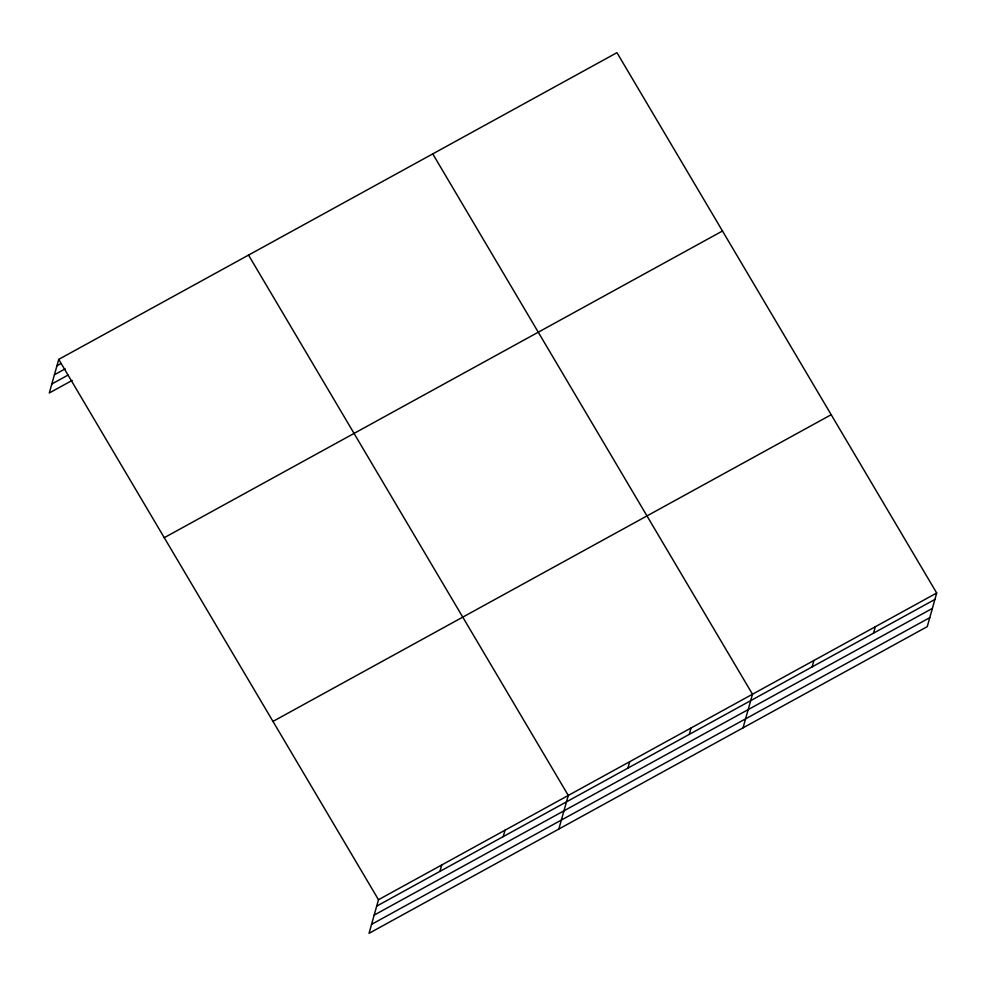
<?xml version="1.0" encoding="UTF-8"?>
<svg xmlns="http://www.w3.org/2000/svg" width="986" height="986" viewBox="0 0 986 986"><rect width="100%" height="100%" fill="white"/><g stroke="black" fill="none" stroke-linecap="round" stroke-linejoin="round"><path stroke-width="1.48" d="M936.7 593.017L378.488 899.725L369.035 933.323L927.259 626.628L936.7 593.017L616.965 52.677L58.741 359.372L49.3 392.983L72.188 380.399M439.953 871.377L441.753 864.956M503.217 836.609L505.017 830.2M558.828 829.053L568.281 795.443L248.534 255.091M627.885 768.119L629.684 761.71M689.288 734.385L691.087 727.976M743.037 727.841L752.491 694.23L432.755 153.89M812.094 666.906L813.894 660.497M873.497 633.172L875.297 626.763M56.941 365.781L60.984 363.563M54.427 374.754L65.187 368.838M51.827 383.998L67.972 375.124M164.255 537.69L722.479 230.995M272.974 721.407L831.186 414.712M376.689 906.134L934.901 599.439M374.162 915.107L932.374 608.411M371.562 924.35L929.773 617.655M58.741 359.372L378.488 899.725"/></g></svg>
